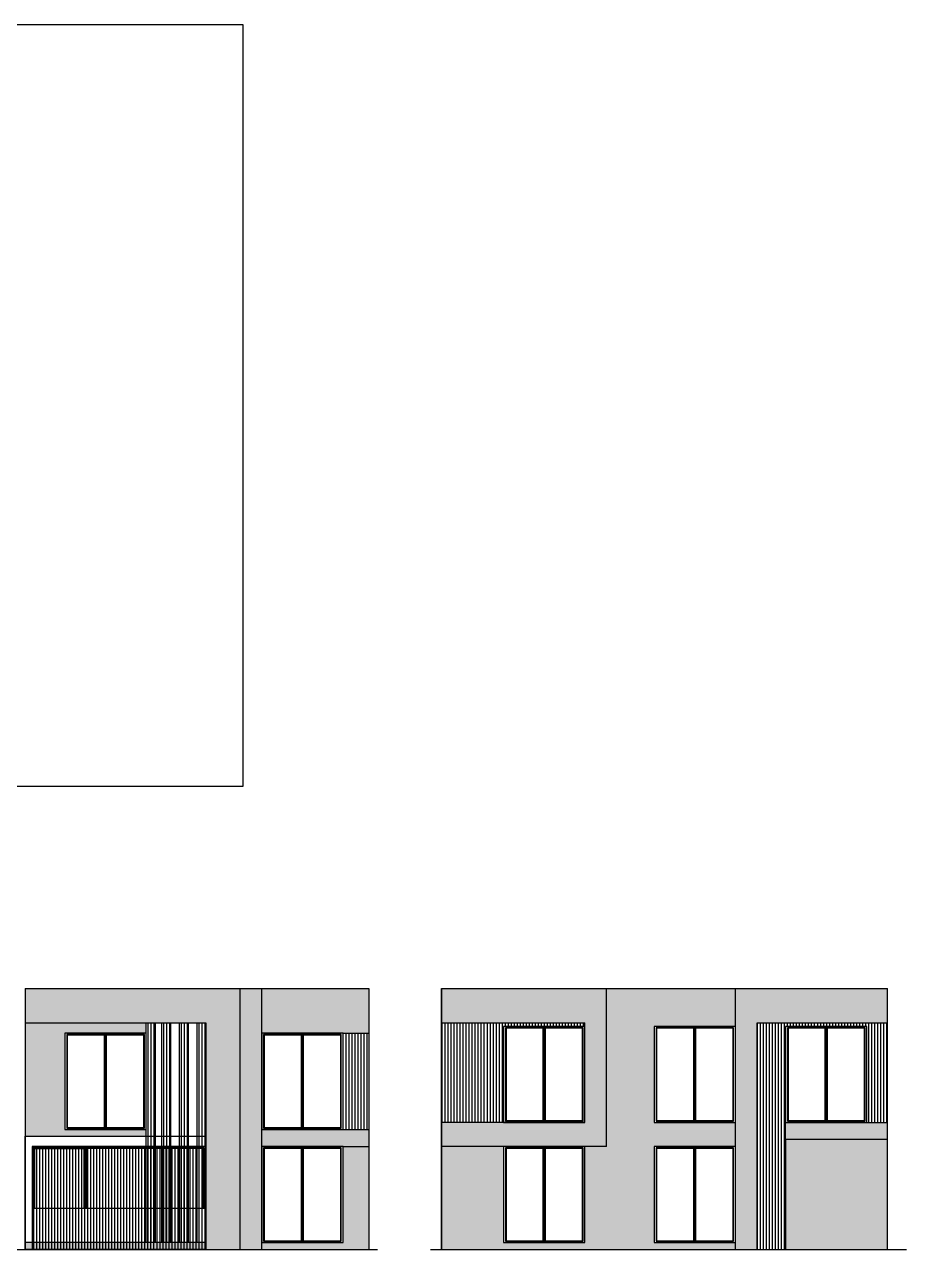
# Model space of a CAD drawing. Header units: inches. Extents: x 15.9 to 69.3, y 9.8 to 45.5.
# Drawn here: x 43.56 to 69.26, y 9.84 to 45.53 of the extents above; entities that cross this region are included whole.
import ezdxf

# ---------------------------------------------------------------- set-up
doc = ezdxf.new("R2010")
doc.units = ezdxf.units.IN
doc.header["$MEASUREMENT"] = 0
doc.layers.add('FUR', color=1, linetype='Continuous')
pattern_1 = [(90, (0, 37.23948), (-0.0875, 1e-17), [])]

msp = doc.modelspace()

# ---------------------------------------------------------------- hatches: boundary and pattern name
at = {"ltscale": 0.06, "transparency": 33554661}
h = msp.add_hatch(color=8, dxfattribs=at)
h.dxf.hatch_style = 1
h.paths.add_polyline_path([(48.848, 16.443), (48.848, 11.698), (48.848, 10.043), (48.848, 9.843), (49.848, 9.843), (49.848, 17.443), (43.588, 17.443), (43.588, 16.443)])
at = {"ltscale": 0.06, "true_color": 0xe3e3e3, "transparency": 33554536}
h = msp.add_hatch(color=254, dxfattribs=at)
h.dxf.hatch_style = 1
h.paths.add_polyline_path([(49.848, 9.843), (50.477, 9.843), (50.477, 17.443), (49.848, 17.443)])
at = {"ltscale": 0.06, "transparency": 33554661}
h = msp.add_hatch(color=8, dxfattribs=at)
h.dxf.hatch_style = 1
h.paths.add_polyline_path([(52.847, 16.143), (53.593, 16.143), (53.593, 17.443), (50.477, 17.443), (50.477, 16.143)])
at = {"ltscale": 0.06, "true_color": 0xe3e3e3, "transparency": 33554536}
h = msp.add_hatch(color=254, dxfattribs=at)
h.dxf.hatch_style = 1
h.paths.add_polyline_path([(61.91, 16.343), (64.28, 16.343), (64.28, 17.443), (60.523, 17.443), (60.523, 12.843), (59.894, 12.843), (59.894, 10.043), (57.524, 10.043), (57.524, 12.843), (55.714, 12.843), (55.714, 9.843), (64.28, 9.843), (64.28, 10.043), (61.91, 10.043), (61.91, 12.843), (64.28, 12.843), (64.28, 13.543), (61.91, 13.543)])
at = {"ltscale": 0.06, "transparency": 33554661}
h = msp.add_hatch(color=8, dxfattribs=at)
h.dxf.hatch_style = 1
h.paths.add_polyline_path([(60.523, 17.443), (55.714, 17.443), (55.714, 16.443), (59.894, 16.443), (59.894, 13.543), (55.714, 13.543), (55.714, 12.843), (60.523, 12.843)])
h = msp.add_hatch(color=8, dxfattribs=at)
h.dxf.hatch_style = 1
h.paths.add_polyline_path([(68.714, 16.443), (68.714, 17.443), (64.28, 17.443), (64.28, 9.843), (64.909, 9.843), (64.909, 16.443)])
h.paths.add_polyline_path([(65.74, 13.543), (65.74, 13.043), (68.714, 13.043), (68.714, 13.543)], flags=17)
at = {"ltscale": 0.06, "true_color": 0xe3e3e3, "transparency": 33554536}
h = msp.add_hatch(color=254, dxfattribs=at)
h.dxf.hatch_style = 1
h.paths.add_polyline_path([(44.742, 16.143), (47.112, 16.143), (47.112, 16.443), (43.588, 16.443), (43.588, 13.143), (47.112, 13.143), (47.112, 13.343), (44.742, 13.343)])
at = {"ltscale": 0.06, "true_color": 0x2a0a09, "transparency": 33554534}
h = msp.add_hatch(dxfattribs=at)
h.set_pattern_fill('ANSI31', color=28, scale=0.7, angle=45)
h.set_pattern_definition([(90, (-1.479265, 46.52698), (-0.0875, 1e-17), [])])
h.paths.add_polyline_path([(47.369, 16.443), (47.112, 16.443), (47.112, 10.043), (47.369, 10.043)])
h = msp.add_hatch(dxfattribs=at)
h.set_pattern_fill('ANSI31', color=28, scale=0.7, angle=45)
h.set_pattern_definition([(90, (-1.02995, 46.52698), (-0.0875, 1e-17), [])])
h.paths.add_polyline_path([(47.818, 16.443), (47.561, 16.443), (47.561, 10.043), (47.818, 10.043)])
h = msp.add_hatch(dxfattribs=at)
h.set_pattern_fill('ANSI31', color=28, scale=0.7, angle=45)
h.set_pattern_definition([(90, (-0.514975, 46.52698), (-0.0875, 1e-17), [])])
h.paths.add_polyline_path([(48.333, 16.443), (48.076, 16.443), (48.076, 10.043), (48.333, 10.043)])
h = msp.add_hatch(dxfattribs=at)
h.set_pattern_fill('ANSI31', color=28, scale=0.7, angle=45)
h.set_pattern_definition([(90, (0, 46.52698), (-0.0875, 1e-17), [])])
h.paths.add_polyline_path([(48.848, 16.443), (48.591, 16.443), (48.591, 10.043), (48.848, 10.043)])
h = msp.add_hatch(dxfattribs=at)
h.set_pattern_fill('ANSI31', color=28, scale=0.7, angle=45)
h.set_pattern_definition(pattern_1)
h.paths.add_polyline_path([(57.524, 16.343), (59.894, 16.343), (59.894, 16.443), (55.714, 16.443), (55.714, 13.543), (57.524, 13.543)])
h = msp.add_hatch(dxfattribs=at)
h.set_pattern_fill('ANSI31', color=28, scale=0.7, angle=45)
h.set_pattern_definition(pattern_1)
h.paths.add_polyline_path([(65.74, 16.343), (68.11, 16.343), (68.11, 13.543), (68.714, 13.543), (68.714, 16.443), (64.909, 16.443), (64.909, 9.843), (65.74, 9.843), (65.74, 13.043), (65.74, 13.543)])
h = msp.add_hatch(dxfattribs=at)
h.set_pattern_fill('ANSI31', color=28, scale=0.7, angle=45)
h.set_pattern_definition(pattern_1)
h.paths.add_polyline_path([(53.593, 16.143), (52.847, 16.143), (52.847, 13.343), (53.593, 13.343)])
at = {"ltscale": 0.06, "transparency": 33554661}
h = msp.add_hatch(color=8, dxfattribs=at)
h.dxf.hatch_style = 1
h.paths.add_polyline_path([(52.847, 12.843), (53.593, 12.843), (53.593, 13.343), (52.847, 13.343), (50.477, 13.343), (50.477, 12.843)])
at = {"ltscale": 0.06, "true_color": 0xe3e3e3, "transparency": 33554536}
h = msp.add_hatch(color=254, dxfattribs=at)
h.dxf.hatch_style = 1
h.paths.add_polyline_path([(65.74, 9.843), (68.714, 9.843), (68.714, 13.043), (65.74, 13.043)])
at = {"ltscale": 0.06, "true_color": 0x2a0a09, "transparency": 33554623}
h = msp.add_hatch(dxfattribs=at)
h.set_pattern_fill('ANSI31', color=28, scale=0.7, angle=45)
h.set_pattern_definition(pattern_1)
h.paths.add_polyline_path([(43.788, 12.843), (43.788, 9.843), (48.848, 9.843), (48.848, 12.843)])
at = {"ltscale": 0.06, "true_color": 0xe3e3e3, "transparency": 33554536}
h = msp.add_hatch(color=254, dxfattribs=at)
h.dxf.hatch_style = 1
h.paths.add_polyline_path([(53.593, 12.843), (52.847, 12.843), (52.847, 10.043), (50.477, 10.043), (50.477, 9.843), (53.593, 9.843)])
at = {"ltscale": 0.06, "transparency": 33554534}
h = msp.add_hatch(color=8, dxfattribs=at)
h.dxf.hatch_style = 1
h.paths.add_polyline_path([(43.788, 10.043), (43.588, 10.043), (43.588, 9.843), (43.788, 9.843)])
h.paths.add_polyline_path([(48.848, 10.043), (43.788, 10.043), (43.788, 9.843), (48.848, 9.843)])

# ---------------------------------------------------------------- linework, layer by layer
at = {"ltscale": 0.06}
for p, q in [((48.848, 12.843), (43.788, 12.843)), ((43.843, 12.803), (43.843, 11.043)), ((48.794, 12.803), (43.843, 12.803)), ((43.859, 12.788), (43.859, 11.043)), ((43.859, 12.788), (43.859, 11.043)), ((45.305, 11.043), (45.305, 12.788)), ((45.336, 11.043), (45.336, 12.803)), ((45.368, 11.043), (45.368, 12.788)), ((48.778, 12.788), (45.368, 12.788)), ((48.778, 12.788), (45.368, 12.788)), ((48.778, 11.043), (48.778, 12.788)), ((48.778, 11.043), (48.778, 12.788)), ((48.794, 11.043), (48.794, 12.803)), ((48.848, 9.843), (48.848, 12.843))]:
    msp.add_line(p, q, dxfattribs=at)
at = {"color": 3, "ltscale": 0.06}
msp.add_lwpolyline([(16.869, 45.531), (49.926, 45.531), (49.926, 23.328), (16.869, 23.328)], close=True, dxfattribs=at)
at = {"ltscale": 0.06}
for points in [[(43.588, 17.443), (43.588, 9.843)], [(43.588, 17.443), (53.593, 17.443), (53.593, 9.843)], [(49.848, 9.843), (49.848, 17.443)], [(50.477, 9.843), (50.477, 17.443)], [(55.714, 17.443), (55.714, 9.843)], [(55.714, 17.443), (68.714, 17.443)], [(55.714, 9.843), (55.714, 17.443)], [(60.523, 12.843), (60.523, 17.443)], [(64.28, 9.843), (64.28, 17.443)], [(68.714, 9.843), (68.714, 17.443)], [(43.588, 16.443), (48.848, 16.443)], [(48.848, 16.443), (48.848, 11.698)], [(55.714, 16.443), (59.894, 16.443)], [(59.894, 13.543), (59.894, 16.443)], [(64.909, 9.843), (64.909, 16.443)], [(64.909, 16.443), (68.714, 16.443)], [(52.847, 16.143), (53.593, 16.143)], [(52.847, 13.343), (53.593, 13.343)], [(59.894, 13.543), (55.714, 13.543)], [(68.714, 13.043), (65.74, 13.043), (65.74, 13.543), (68.714, 13.543)], [(65.74, 13.043), (65.74, 9.843)], [(43.788, 12.843), (43.788, 9.843)], [(43.859, 12.788), (45.305, 12.788)], [(52.847, 12.843), (53.593, 12.843)], [(60.523, 12.843), (55.714, 12.843)], [(59.894, 10.043), (59.894, 12.843)], [(43.788, 11.043), (48.848, 11.043)], [(43.264, 9.843), (53.847, 9.843)], [(55.39, 9.843), (69.263, 9.843)]]:
    msp.add_lwpolyline(points, dxfattribs=at)
for points in [[(47.369, 10.043), (47.112, 10.043), (47.112, 16.443), (47.369, 16.443)], [(47.369, 10.043), (47.112, 10.043), (47.112, 16.443), (47.369, 16.443)], [(47.818, 10.043), (47.561, 10.043), (47.561, 16.443), (47.818, 16.443)], [(47.818, 10.043), (47.561, 10.043), (47.561, 16.443), (47.818, 16.443)], [(48.333, 10.043), (48.076, 10.043), (48.076, 16.443), (48.333, 16.443)], [(48.333, 10.043), (48.076, 10.043), (48.076, 16.443), (48.333, 16.443)], [(48.848, 10.043), (48.591, 10.043), (48.591, 16.443), (48.848, 16.443)], [(48.848, 10.043), (48.591, 10.043), (48.591, 16.443), (48.848, 16.443)], [(43.588, 13.143), (48.848, 13.143), (48.848, 9.843), (43.588, 9.843)], [(48.848, 10.043), (43.588, 10.043), (43.588, 9.843), (48.848, 9.843)]]:
    msp.add_lwpolyline(points, close=True, dxfattribs=at)
at = {"layer": 'FUR', "color": 7}
for p, q in [((44.742, 16.143), (44.742, 13.343)), ((47.112, 16.143), (44.742, 16.143)), ((44.796, 16.103), (44.796, 13.382)), ((47.057, 16.103), (44.796, 16.103)), ((44.812, 16.088), (44.812, 13.397)), ((44.812, 16.088), (44.812, 13.397)), ((45.895, 16.088), (44.812, 16.088)), ((45.895, 16.088), (44.812, 16.088)), ((45.895, 16.103), (45.895, 16.103)), ((45.895, 13.397), (45.895, 16.088)), ((45.927, 13.382), (45.927, 16.103)), ((45.958, 16.103), (45.958, 16.103)), ((45.958, 13.397), (45.958, 16.088)), ((47.041, 16.088), (45.958, 16.088)), ((47.041, 16.088), (45.958, 16.088)), ((47.041, 13.397), (47.041, 16.088)), ((47.041, 13.397), (47.041, 16.088)), ((47.057, 13.382), (47.057, 16.103)), ((47.112, 13.343), (47.112, 16.143)), ((50.477, 16.143), (50.477, 13.343)), ((52.847, 16.143), (50.477, 16.143)), ((50.532, 16.103), (50.532, 13.382)), ((52.793, 16.103), (50.532, 16.103)), ((50.548, 16.088), (50.548, 13.397)), ((50.548, 16.088), (50.548, 13.397)), ((51.631, 16.088), (50.548, 16.088)), ((51.631, 16.088), (50.548, 16.088)), ((51.631, 16.103), (51.631, 16.103)), ((51.631, 13.397), (51.631, 16.088)), ((51.662, 13.382), (51.662, 16.103)), ((51.693, 16.103), (51.693, 16.103)), ((51.693, 13.397), (51.693, 16.088)), ((52.777, 16.088), (51.693, 16.088)), ((52.777, 16.088), (51.693, 16.088)), ((52.777, 13.397), (52.777, 16.088)), ((52.777, 13.397), (52.777, 16.088)), ((52.793, 13.382), (52.793, 16.103)), ((52.847, 13.343), (52.847, 16.143)), ((57.524, 16.343), (57.524, 13.543)), ((59.894, 16.343), (57.524, 16.343)), ((57.578, 16.303), (57.578, 13.582)), ((59.839, 16.303), (57.578, 16.303)), ((57.594, 16.288), (57.594, 13.597)), ((57.594, 16.288), (57.594, 13.597)), ((58.677, 16.288), (57.594, 16.288)), ((58.677, 16.288), (57.594, 16.288)), ((58.677, 16.303), (58.677, 16.303)), ((58.677, 13.597), (58.677, 16.288)), ((58.709, 13.582), (58.709, 16.303)), ((58.74, 16.303), (58.74, 16.303)), ((58.74, 13.597), (58.74, 16.288)), ((59.823, 16.288), (58.74, 16.288)), ((59.823, 16.288), (58.74, 16.288)), ((59.823, 13.597), (59.823, 16.288)), ((59.823, 13.597), (59.823, 16.288)), ((59.839, 13.582), (59.839, 16.303)), ((59.894, 13.543), (59.894, 16.343)), ((61.91, 16.343), (61.91, 13.543)), ((64.28, 16.343), (61.91, 16.343)), ((61.965, 16.303), (61.965, 13.582)), ((64.225, 16.303), (61.965, 16.303)), ((61.98, 16.288), (61.98, 13.597)), ((61.98, 16.288), (61.98, 13.597)), ((63.064, 16.288), (61.98, 16.288)), ((63.064, 16.288), (61.98, 16.288)), ((63.064, 16.303), (63.064, 16.303)), ((63.064, 13.597), (63.064, 16.288)), ((63.095, 13.582), (63.095, 16.303)), ((63.126, 16.303), (63.126, 16.303)), ((63.126, 13.597), (63.126, 16.288)), ((64.21, 16.288), (63.126, 16.288)), ((64.21, 16.288), (63.126, 16.288)), ((64.21, 13.597), (64.21, 16.288)), ((64.21, 13.597), (64.21, 16.288)), ((64.225, 13.582), (64.225, 16.303)), ((64.28, 13.543), (64.28, 16.343)), ((65.74, 16.343), (65.74, 13.543)), ((68.11, 16.343), (65.74, 16.343)), ((65.795, 16.303), (65.795, 13.582)), ((68.056, 16.303), (65.795, 16.303)), ((65.811, 16.288), (65.811, 13.597)), ((65.811, 16.288), (65.811, 13.597)), ((66.894, 16.288), (65.811, 16.288)), ((66.894, 16.288), (65.811, 16.288)), ((66.894, 16.303), (66.894, 16.303)), ((66.894, 13.597), (66.894, 16.288)), ((66.925, 13.582), (66.925, 16.303)), ((66.957, 16.303), (66.957, 16.303)), ((66.957, 13.597), (66.957, 16.288)), ((68.04, 16.288), (66.957, 16.288)), ((68.04, 16.288), (66.957, 16.288)), ((68.04, 13.597), (68.04, 16.288)), ((68.04, 13.597), (68.04, 16.288)), ((68.056, 13.582), (68.056, 16.303)), ((68.11, 13.543), (68.11, 16.343)), ((57.578, 13.582), (59.839, 13.582)), ((57.594, 13.597), (58.677, 13.597)), ((57.594, 13.597), (58.677, 13.597)), ((58.74, 13.597), (59.823, 13.597)), ((58.74, 13.597), (59.823, 13.597)), ((58.74, 13.582), (58.74, 13.582)), ((61.965, 13.582), (64.225, 13.582)), ((61.98, 13.597), (63.064, 13.597)), ((61.98, 13.597), (63.064, 13.597)), ((63.126, 13.597), (64.21, 13.597)), ((63.126, 13.597), (64.21, 13.597)), ((63.126, 13.582), (63.126, 13.582)), ((65.795, 13.582), (68.056, 13.582)), ((65.811, 13.597), (66.894, 13.597)), ((65.811, 13.597), (66.894, 13.597)), ((66.957, 13.597), (68.04, 13.597)), ((66.957, 13.597), (68.04, 13.597)), ((66.957, 13.582), (66.957, 13.582)), ((44.742, 13.343), (47.112, 13.343)), ((44.796, 13.382), (47.057, 13.382)), ((44.812, 13.397), (45.895, 13.397)), ((44.812, 13.397), (45.895, 13.397)), ((45.958, 13.397), (47.041, 13.397)), ((45.958, 13.397), (47.041, 13.397)), ((45.958, 13.382), (45.958, 13.382)), ((50.477, 13.343), (52.847, 13.343)), ((50.532, 13.382), (52.793, 13.382)), ((50.548, 13.397), (51.631, 13.397)), ((50.548, 13.397), (51.631, 13.397)), ((51.693, 13.397), (52.777, 13.397)), ((51.693, 13.397), (52.777, 13.397)), ((51.693, 13.382), (51.693, 13.382)), ((57.524, 13.543), (59.894, 13.543)), ((61.91, 13.543), (64.28, 13.543)), ((65.74, 13.543), (68.11, 13.543)), ((50.477, 12.843), (50.477, 10.043)), ((52.847, 12.843), (50.477, 12.843)), ((50.532, 12.803), (50.532, 10.082)), ((52.793, 12.803), (50.532, 12.803)), ((50.548, 12.788), (50.548, 10.097)), ((50.548, 12.788), (50.548, 10.097)), ((51.631, 12.788), (50.548, 12.788)), ((51.631, 12.788), (50.548, 12.788)), ((51.631, 12.803), (51.631, 12.803)), ((51.631, 10.097), (51.631, 12.788)), ((51.662, 10.082), (51.662, 12.803)), ((51.693, 12.803), (51.693, 12.803)), ((51.693, 10.097), (51.693, 12.788)), ((52.777, 12.788), (51.693, 12.788)), ((52.777, 12.788), (51.693, 12.788)), ((52.777, 10.097), (52.777, 12.788)), ((52.777, 10.097), (52.777, 12.788)), ((52.793, 10.082), (52.793, 12.803)), ((52.847, 10.043), (52.847, 12.843)), ((57.524, 12.843), (57.524, 10.043)), ((59.894, 12.843), (57.524, 12.843)), ((57.578, 12.803), (57.578, 10.082)), ((59.839, 12.803), (57.578, 12.803)), ((57.594, 12.788), (57.594, 10.097)), ((57.594, 12.788), (57.594, 10.097)), ((58.677, 12.788), (57.594, 12.788)), ((58.677, 12.788), (57.594, 12.788)), ((58.677, 12.803), (58.677, 12.803)), ((58.677, 10.097), (58.677, 12.788)), ((58.709, 10.082), (58.709, 12.803)), ((58.74, 12.803), (58.74, 12.803)), ((58.74, 10.097), (58.74, 12.788)), ((59.823, 12.788), (58.74, 12.788)), ((59.823, 12.788), (58.74, 12.788)), ((59.823, 10.097), (59.823, 12.788)), ((59.823, 10.097), (59.823, 12.788)), ((59.839, 10.082), (59.839, 12.803)), ((59.894, 10.043), (59.894, 12.843)), ((61.91, 12.843), (61.91, 10.043)), ((64.28, 12.843), (61.91, 12.843)), ((61.965, 12.803), (61.965, 10.082)), ((64.225, 12.803), (61.965, 12.803)), ((61.98, 12.788), (61.98, 10.097)), ((61.98, 12.788), (61.98, 10.097)), ((63.064, 12.788), (61.98, 12.788)), ((63.064, 12.788), (61.98, 12.788)), ((63.064, 12.803), (63.064, 12.803)), ((63.064, 10.097), (63.064, 12.788)), ((63.095, 10.082), (63.095, 12.803)), ((63.126, 12.803), (63.126, 12.803)), ((63.126, 10.097), (63.126, 12.788)), ((64.21, 12.788), (63.126, 12.788)), ((64.21, 12.788), (63.126, 12.788)), ((64.21, 10.097), (64.21, 12.788)), ((64.21, 10.097), (64.21, 12.788)), ((64.225, 10.082), (64.225, 12.803)), ((64.28, 10.043), (64.28, 12.843)), ((50.477, 10.043), (52.847, 10.043)), ((50.532, 10.082), (52.793, 10.082)), ((50.548, 10.097), (51.631, 10.097)), ((50.548, 10.097), (51.631, 10.097)), ((51.693, 10.097), (52.777, 10.097)), ((51.693, 10.097), (52.777, 10.097)), ((51.693, 10.082), (51.693, 10.082)), ((57.524, 10.043), (59.894, 10.043)), ((57.578, 10.082), (59.839, 10.082)), ((57.594, 10.097), (58.677, 10.097)), ((57.594, 10.097), (58.677, 10.097)), ((58.74, 10.097), (59.823, 10.097)), ((58.74, 10.097), (59.823, 10.097)), ((58.74, 10.082), (58.74, 10.082)), ((61.91, 10.043), (64.28, 10.043)), ((61.965, 10.082), (64.225, 10.082)), ((61.98, 10.097), (63.064, 10.097)), ((61.98, 10.097), (63.064, 10.097)), ((63.126, 10.097), (64.21, 10.097)), ((63.126, 10.097), (64.21, 10.097)), ((63.126, 10.082), (63.126, 10.082))]:
    msp.add_line(p, q, dxfattribs=at)

doc.saveas('drawing.dxf')
